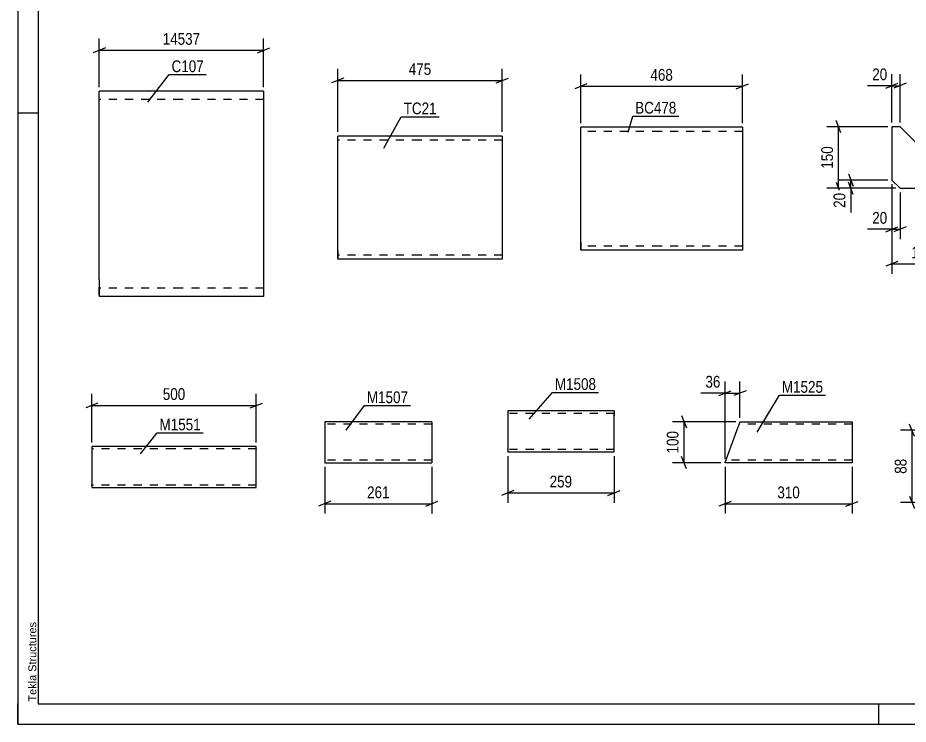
# Model space of a CAD drawing. Header units: millimetres. Extents: x 0 to 420, y 0 to 297.
# Drawn here: x 0 to 217.1, y 0 to 172.2 of the extents above; entities that cross this region are included whole.
import ezdxf

# ---------------------------------------------------------------- set-up
doc = ezdxf.new("R2010")
doc.units = ezdxf.units.MM
doc.linetypes.add('DXK_LINE_DOT2', pattern=[3.9198, 1.9599, -1.9599])
doc.styles.add('Arial', font='ARIAL.TTF', dxfattribs={"height": 0.2})
doc.styles.add('Arial Narrow', font='ARIALN.TTF', dxfattribs={"height": 0.2})

# ---------------------------------------------------------------- blocks, each defined once
blk = doc.blocks.new('Unknown-284858884-1134')
at = {"color": 5, "linetype": 'Continuous'}
for p, q in [((0, 297), (0, 0)), ((5, 292), (5, 5)), ((5, 149), (0, 149)), ((0, 0), (0, 5)), ((5, 5), (415, 5)), ((210, 0), (210, 5)), ((0, 0), (420, 0))]:
    blk.add_line(p, q, dxfattribs=at)
at = {"color": 174, "linetype": 'Continuous', "style": 'Arial'}
blk.add_text('Tekla Structures', height=1.9102, rotation=90, dxfattribs=at).set_placement((4.5, 5.5))
blk = doc.blocks.new('Part-284858884-6849 - 6848')
at = {"color": 2, "linetype": 'Continuous'}
for p, q in [((156.63, 145.55), (137.31, 145.55)), ((137.31, 117.55), (137.31, 145.55)), ((176.73, 145.55), (156.73, 145.55)), ((176.73, 145.55), (176.73, 115.55)), ((137.31, 117.55), (137.31, 115.55)), ((156.63, 115.55), (137.31, 115.55)), ((176.73, 115.55), (156.73, 115.55))]:
    blk.add_line(p, q, dxfattribs=at)
at = {"color": 7, "linetype": 'DXK_LINE_DOT2'}
for p, q in [((156.63, 144.55), (137.31, 144.55)), ((176.73, 144.55), (156.73, 144.55)), ((137.31, 115.7), (137.31, 117.55)), ((137.31, 116.55), (137.31, 116.62)), ((156.63, 116.55), (137.31, 116.55)), ((176.73, 116.55), (156.73, 116.55)), ((176.73, 116.55), (176.73, 116.62))]:
    blk.add_line(p, q, dxfattribs=at)
blk = doc.blocks.new('Part-284858884-6890 - 6889')
at = {"color": 2, "linetype": 'Continuous'}
for p, q in [((215.16, 145.68), (213.16, 145.68)), ((213.16, 145.68), (213.16, 132.68)), ((228.16, 132.68), (215.16, 145.68)), ((213.16, 132.68), (215.16, 130.68)), ((228.16, 130.68), (228.16, 132.68)), ((215.16, 130.68), (228.16, 130.68))]:
    blk.add_line(p, q, dxfattribs=at)
blk = doc.blocks.new('Part-284858884-6857 - 6856')
at = {"color": 2, "linetype": 'Continuous'}
for p, q in [((39.86, 154.32), (19.86, 154.32)), ((19.86, 108.32), (19.86, 154.32)), ((59.96, 154.32), (39.96, 154.32)), ((59.96, 154.32), (59.96, 104.32)), ((19.86, 108.32), (19.86, 104.32)), ((39.86, 104.32), (19.86, 104.32)), ((59.96, 104.32), (39.96, 104.32))]:
    blk.add_line(p, q, dxfattribs=at)
at = {"color": 7, "linetype": 'DXK_LINE_DOT2'}
for p, q in [((39.86, 152.32), (19.86, 152.32)), ((59.96, 152.32), (39.96, 152.32)), ((19.86, 104.62), (19.86, 108.32)), ((39.86, 106.32), (19.86, 106.32)), ((59.96, 106.32), (39.96, 106.32))]:
    blk.add_line(p, q, dxfattribs=at)
blk = doc.blocks.new('Part-284858884-6917 - 6916')
at = {"color": 2, "linetype": 'Continuous'}
for p, q in [((98.04, 143.4), (78.04, 143.4)), ((78.04, 115.4), (78.04, 143.4)), ((118.14, 143.4), (98.14, 143.4)), ((118.14, 143.4), (118.14, 113.4)), ((78.04, 115.4), (78.04, 113.4)), ((98.04, 113.4), (78.04, 113.4)), ((118.14, 113.4), (98.14, 113.4))]:
    blk.add_line(p, q, dxfattribs=at)
at = {"color": 7, "linetype": 'DXK_LINE_DOT2'}
for p, q in [((98.04, 142.4), (78.04, 142.4)), ((118.14, 142.4), (98.14, 142.4)), ((78.04, 113.55), (78.04, 115.4)), ((78.04, 114.4), (78.04, 114.48)), ((98.04, 114.4), (78.04, 114.4)), ((118.14, 114.4), (98.14, 114.4)), ((118.14, 114.4), (118.14, 114.48))]:
    blk.add_line(p, q, dxfattribs=at)
blk = doc.blocks.new('Part-284858884-6989 - 6988')
at = {"color": 2, "linetype": 'Continuous'}
for p, q in [((172.51, 63.83), (175.68, 72.54)), ((176.12, 73.74), (175.68, 72.54)), ((176.12, 73.74), (203.48, 73.74)), ((203.48, 73.74), (203.48, 63.74)), ((172.48, 63.74), (172.51, 63.83)), ((203.48, 63.74), (172.48, 63.74))]:
    blk.add_line(p, q, dxfattribs=at)
at = {"color": 7, "linetype": 'DXK_LINE_DOT2'}
for p, q in [((203.48, 73.14), (175.9, 73.14)), ((203.48, 73.65), (203.48, 73.74)), ((172.7, 64.34), (172.71, 64.39)), ((203.48, 64.34), (172.7, 64.34)), ((203.48, 64.34), (203.48, 64.39))]:
    blk.add_line(p, q, dxfattribs=at)
blk = doc.blocks.new('Part-284858884-7003 - 7002')
at = {"color": 2, "linetype": 'Continuous'}
for p, q in [((145.41, 76.38), (119.47, 76.38)), ((119.47, 76.38), (119.47, 66.47)), ((145.41, 76.38), (145.41, 76.29)), ((145.41, 76.29), (145.41, 75.18)), ((145.41, 67.58), (145.41, 75.18)), ((145.41, 66.38), (145.41, 67.58)), ((119.47, 66.47), (119.47, 66.38)), ((119.47, 66.38), (145.41, 66.38))]:
    blk.add_line(p, q, dxfattribs=at)
at = {"color": 7, "linetype": 'DXK_LINE_DOT2'}
for p, q in [((145.41, 75.18), (145.41, 76.03)), ((145.41, 75.78), (119.47, 75.78)), ((145.41, 67.02), (145.41, 67.35)), ((119.47, 66.98), (119.47, 67.02)), ((145.41, 66.98), (119.47, 66.98)), ((145.41, 66.98), (145.41, 67.02))]:
    blk.add_line(p, q, dxfattribs=at)
blk = doc.blocks.new('Part-284858884-7029 - 7028')
at = {"color": 2, "linetype": 'Continuous'}
for p, q in [((38.05, 67.71), (18.05, 67.71)), ((18.05, 67.71), (18.05, 57.8)), ((58.15, 67.71), (38.15, 67.71)), ((58.15, 58.91), (58.15, 67.71)), ((58.15, 57.71), (58.15, 58.91)), ((18.05, 57.8), (18.05, 57.71)), ((18.05, 57.71), (38.05, 57.71)), ((38.15, 57.71), (58.15, 57.71))]:
    blk.add_line(p, q, dxfattribs=at)
at = {"color": 7, "linetype": 'DXK_LINE_DOT2'}
for p, q in [((38.05, 67.11), (18.05, 67.11)), ((58.15, 67.11), (38.15, 67.11)), ((58.15, 67.07), (58.15, 67.11)), ((58.15, 67.11), (58.15, 67.07)), ((58.15, 66.97), (58.15, 67.07)), ((58.15, 67.07), (58.15, 66.97)), ((58.15, 58.36), (58.15, 58.68)), ((18.05, 58.31), (18.05, 58.36)), ((38.05, 58.31), (18.05, 58.31)), ((58.15, 58.31), (38.15, 58.31)), ((58.15, 58.31), (58.15, 58.36))]:
    blk.add_line(p, q, dxfattribs=at)
blk = doc.blocks.new('Part-284858884-7039 - 7038')
at = {"color": 2, "linetype": 'Continuous'}
for p, q in [((100.97, 73.76), (74.86, 73.76)), ((74.86, 73.76), (74.86, 63.85)), ((100.97, 73.76), (100.97, 63.76)), ((74.86, 63.85), (74.86, 63.76)), ((74.86, 63.76), (100.97, 63.76))]:
    blk.add_line(p, q, dxfattribs=at)
at = {"color": 7, "linetype": 'DXK_LINE_DOT2'}
for p, q in [((100.97, 73.16), (74.86, 73.16)), ((100.97, 73.67), (100.97, 73.76)), ((74.86, 64.36), (74.86, 64.41)), ((100.97, 64.36), (74.86, 64.36)), ((100.97, 64.36), (100.97, 64.41))]:
    blk.add_line(p, q, dxfattribs=at)
blk = doc.blocks.new('StraightDimension-284858884-10708 - 6848')
at = {"color": 7, "linetype": 'Continuous'}
for p, q in [((137.31, 146.55), (137.31, 158.4)), ((176.73, 146.55), (176.73, 158.4)), ((138.81, 156.15), (135.81, 154.95)), ((137.31, 155.55), (176.73, 155.55)), ((175.23, 154.95), (178.23, 156.15))]:
    blk.add_line(p, q, dxfattribs=at)
at = {"color": 0}
blk.add_wipeout([(160.36, 156.3), (160.36, 160.5), (153.68, 160.5), (153.68, 156.3)], dxfattribs=at)
at = {"color": 3, "style": 'Arial Narrow'}
blk.add_text('468', height=2.863, dxfattribs=at).set_placement((154.28, 156.9))
blk = doc.blocks.new('StraightDimension-284858884-7135 - 6889')
at = {"color": 7, "linetype": 'Continuous'}
for p, q in [((213.16, 131.68), (213.16, 109.85)), ((228.16, 129.68), (228.16, 109.85)), ((214.66, 112.85), (211.66, 111.65)), ((213.16, 112.25), (228.16, 112.25)), ((226.66, 111.65), (229.66, 112.85))]:
    blk.add_line(p, q, dxfattribs=at)
at = {"color": 0}
blk.add_wipeout([(224.01, 113), (224.01, 117.2), (217.32, 117.2), (217.32, 113)], dxfattribs=at)
at = {"color": 3, "style": 'Arial Narrow'}
blk.add_text('150', height=2.863, dxfattribs=at).set_placement((217.92, 113.6))
blk = doc.blocks.new('StraightDimension-284858884-7119 - 6889')
at = {"color": 7, "linetype": 'Continuous'}
for p, q in [((213.16, 146.68), (213.16, 158.53)), ((215.16, 146.68), (215.16, 158.53)), ((211.66, 155.08), (214.66, 156.28)), ((213.16, 155.68), (215.16, 155.68)), ((216.66, 156.28), (213.66, 155.08))]:
    blk.add_line(p, q, dxfattribs=at)
at = {"color": 0}
blk.add_wipeout([(212.64, 156.43), (212.64, 160.63), (207.78, 160.63), (207.78, 156.43)], dxfattribs=at)
at = {"color": 7, "linetype": 'Continuous'}
blk.add_line((213.16, 155.68), (207.26, 155.68), dxfattribs=at)
blk.add_line((213.16, 155.68), (207.26, 155.68), dxfattribs=at)
at = {"color": 3, "style": 'Arial Narrow'}
blk.add_text('20', height=2.863, dxfattribs=at).set_placement((208.38, 157.03))
blk = doc.blocks.new('StraightDimension-284858884-7139 - 6889')
at = {"color": 7, "linetype": 'Continuous'}
for p, q in [((212.16, 145.68), (197.31, 145.68)), ((200.76, 144.18), (199.56, 147.18)), ((200.16, 130.68), (200.16, 145.68)), ((214.16, 130.68), (197.31, 130.68)), ((199.56, 132.18), (200.76, 129.18))]:
    blk.add_line(p, q, dxfattribs=at)
at = {"color": 0}
blk.add_wipeout([(199.41, 141.52), (195.21, 141.52), (195.21, 134.84), (199.41, 134.84)], dxfattribs=at)
at = {"color": 3, "style": 'Arial Narrow'}
blk.add_text('150', height=2.863, rotation=90.0002, dxfattribs=at).set_placement((198.81, 135.44))
blk = doc.blocks.new('StraightDimension-284858884-7131 - 6889')
at = {"color": 7, "linetype": 'Continuous'}
for p, q in [((212.16, 132.68), (200.31, 132.68)), ((202.56, 134.18), (203.76, 131.18)), ((203.16, 130.68), (203.16, 132.68)), ((214.16, 130.68), (200.31, 130.68)), ((203.76, 129.18), (202.56, 132.18))]:
    blk.add_line(p, q, dxfattribs=at)
at = {"color": 0}
blk.add_wipeout([(202.41, 130.15), (198.21, 130.15), (198.21, 125.3), (202.41, 125.3)], dxfattribs=at)
at = {"color": 7, "linetype": 'Continuous'}
blk.add_line((203.16, 130.68), (203.16, 124.77), dxfattribs=at)
blk.add_line((203.16, 130.68), (203.16, 124.77), dxfattribs=at)
at = {"color": 3, "style": 'Arial Narrow'}
blk.add_text('20', height=2.863, rotation=90.0002, dxfattribs=at).set_placement((201.81, 125.9))
blk = doc.blocks.new('StraightDimension-284858884-7123 - 6889')
at = {"color": 7, "linetype": 'Continuous'}
for p, q in [((213.16, 131.68), (213.16, 118.28)), ((215.16, 129.68), (215.16, 118.28)), ((211.66, 120.08), (214.66, 121.28)), ((213.16, 120.68), (215.16, 120.68)), ((216.66, 121.28), (213.66, 120.08))]:
    blk.add_line(p, q, dxfattribs=at)
at = {"color": 0}
blk.add_wipeout([(212.64, 121.43), (212.64, 125.63), (207.78, 125.63), (207.78, 121.43)], dxfattribs=at)
at = {"color": 7, "linetype": 'Continuous'}
blk.add_line((213.16, 120.68), (207.26, 120.68), dxfattribs=at)
blk.add_line((213.16, 120.68), (207.26, 120.68), dxfattribs=at)
at = {"color": 3, "style": 'Arial Narrow'}
blk.add_text('20', height=2.863, dxfattribs=at).set_placement((208.38, 122.03))
blk = doc.blocks.new('StraightDimension-284858884-7051 - 6856')
at = {"color": 7, "linetype": 'Continuous'}
for p, q in [((19.86, 155.32), (19.86, 167.17)), ((59.96, 155.32), (59.96, 167.17)), ((21.36, 164.92), (18.36, 163.72)), ((19.86, 164.32), (59.96, 164.32)), ((58.46, 163.72), (61.46, 164.92))]:
    blk.add_line(p, q, dxfattribs=at)
at = {"color": 0}
blk.add_wipeout([(45.08, 165.07), (45.08, 169.27), (34.74, 169.27), (34.74, 165.07)], dxfattribs=at)
at = {"color": 3, "style": 'Arial Narrow'}
blk.add_text('14537', height=2.863, dxfattribs=at).set_placement((35.34, 165.67))
blk = doc.blocks.new('StraightDimension-284858884-7183 - 6916')
at = {"color": 7, "linetype": 'Continuous'}
for p, q in [((78.04, 144.4), (78.04, 159.8)), ((118.14, 144.4), (118.14, 159.8)), ((79.54, 157.55), (76.54, 156.35)), ((78.04, 156.95), (118.14, 156.95)), ((116.64, 156.35), (119.64, 157.55))]:
    blk.add_line(p, q, dxfattribs=at)
at = {"color": 0}
blk.add_wipeout([(101.43, 157.7), (101.43, 161.9), (94.74, 161.9), (94.74, 157.7)], dxfattribs=at)
at = {"color": 3, "style": 'Arial Narrow'}
blk.add_text('475', height=2.863, dxfattribs=at).set_placement((95.34, 158.3))
blk = doc.blocks.new('StraightDimension-284858884-7291 - 6988')
at = {"color": 7, "linetype": 'Continuous'}
for p, q in [((161.88, 75.24), (163.08, 72.24)), ((175.12, 73.74), (159.63, 73.74)), ((162.48, 63.74), (162.48, 73.74)), ((163.08, 62.24), (161.88, 65.24)), ((171.48, 63.74), (159.63, 63.74))]:
    blk.add_line(p, q, dxfattribs=at)
at = {"color": 0}
blk.add_wipeout([(161.73, 72.09), (157.53, 72.09), (157.53, 65.4), (161.73, 65.4)], dxfattribs=at)
at = {"color": 3, "style": 'Arial Narrow'}
blk.add_text('100', height=2.863, rotation=90.0002, dxfattribs=at).set_placement((161.13, 66))
blk = doc.blocks.new('StraightDimension-284858884-7287 - 6988')
at = {"color": 7, "linetype": 'Continuous'}
for p, q in [((172.48, 64.74), (172.48, 83.57)), ((176.12, 74.74), (176.12, 83.57)), ((170.98, 80.12), (173.98, 81.32)), ((172.48, 80.72), (176.12, 80.72)), ((177.62, 81.32), (174.62, 80.12))]:
    blk.add_line(p, q, dxfattribs=at)
at = {"color": 0}
blk.add_wipeout([(171.95, 81.47), (171.95, 85.67), (167.1, 85.67), (167.1, 81.47)], dxfattribs=at)
at = {"color": 7, "linetype": 'Continuous'}
blk.add_line((172.48, 80.72), (166.57, 80.72), dxfattribs=at)
blk.add_line((172.48, 80.72), (166.57, 80.72), dxfattribs=at)
at = {"color": 3, "style": 'Arial Narrow'}
blk.add_text('36', height=2.863, dxfattribs=at).set_placement((167.7, 82.07))
blk = doc.blocks.new('StraightDimension-284858884-7297 - 6988')
at = {"color": 7, "linetype": 'Continuous'}
for p, q in [((172.48, 62.74), (172.48, 51.34)), ((203.48, 62.74), (203.48, 51.34)), ((173.98, 54.34), (170.98, 53.14)), ((201.98, 53.14), (204.98, 54.34)), ((172.48, 53.74), (203.48, 53.74))]:
    blk.add_line(p, q, dxfattribs=at)
at = {"color": 0}
blk.add_wipeout([(191.32, 54.49), (191.32, 58.69), (184.64, 58.69), (184.64, 54.49)], dxfattribs=at)
at = {"color": 3, "style": 'Arial Narrow'}
blk.add_text('310', height=2.863, dxfattribs=at).set_placement((185.24, 55.09))
blk = doc.blocks.new('StraightDimension-284858884-7315 - 7002')
at = {"color": 7, "linetype": 'Continuous'}
for p, q in [((119.47, 65.38), (119.47, 53.98)), ((145.41, 65.38), (145.41, 53.98)), ((120.97, 56.98), (117.97, 55.78)), ((143.91, 55.78), (146.91, 56.98)), ((119.47, 56.38), (145.41, 56.38))]:
    blk.add_line(p, q, dxfattribs=at)
at = {"color": 0}
blk.add_wipeout([(135.78, 57.13), (135.78, 61.33), (129.1, 61.33), (129.1, 57.13)], dxfattribs=at)
at = {"color": 3, "style": 'Arial Narrow'}
blk.add_text('259', height=2.863, dxfattribs=at).set_placement((129.7, 57.73))
blk = doc.blocks.new('StraightDimension-284858884-7319 - 7010')
at = {"color": 7, "linetype": 'Continuous'}
for p, q in [((227.09, 71.68), (215.24, 71.68)), ((218.69, 70.18), (217.49, 73.18)), ((218.09, 54.08), (218.09, 71.68)), ((217.49, 55.58), (218.69, 52.58)), ((227.09, 54.08), (215.24, 54.08))]:
    blk.add_line(p, q, dxfattribs=at)
at = {"color": 0}
blk.add_wipeout([(217.34, 65.31), (213.14, 65.31), (213.14, 60.45), (217.34, 60.45)], dxfattribs=at)
at = {"color": 3, "style": 'Arial Narrow'}
blk.add_text('88', height=2.863, rotation=90.0002, dxfattribs=at).set_placement((216.74, 61.05))
blk = doc.blocks.new('StraightDimension-284858884-7343 - 7028')
at = {"color": 7, "linetype": 'Continuous'}
for p, q in [((18.05, 68.71), (18.05, 80.56)), ((58.15, 68.71), (58.15, 80.56)), ((19.55, 78.31), (16.55, 77.11)), ((56.65, 77.11), (59.65, 78.31)), ((18.05, 77.71), (58.15, 77.71))]:
    blk.add_line(p, q, dxfattribs=at)
at = {"color": 0}
blk.add_wipeout([(41.45, 78.46), (41.45, 82.66), (34.76, 82.66), (34.76, 78.46)], dxfattribs=at)
at = {"color": 3, "style": 'Arial Narrow'}
blk.add_text('500', height=2.863, dxfattribs=at).set_placement((35.36, 79.06))
blk = doc.blocks.new('StraightDimension-284858884-7347 - 7038')
at = {"color": 7, "linetype": 'Continuous'}
for p, q in [((74.86, 62.76), (74.86, 51.36)), ((100.97, 62.76), (100.97, 51.36)), ((76.36, 54.36), (73.36, 53.16)), ((99.47, 53.16), (102.47, 54.36)), ((74.86, 53.76), (100.97, 53.76))]:
    blk.add_line(p, q, dxfattribs=at)
at = {"color": 0}
blk.add_wipeout([(91.26, 54.51), (91.26, 58.71), (84.58, 58.71), (84.58, 54.51)], dxfattribs=at)
at = {"color": 3, "style": 'Arial Narrow'}
blk.add_text('261', height=2.863, dxfattribs=at).set_placement((85.18, 55.11))
blk = doc.blocks.new('Mark-284858884-7350 - 6848')
at = {"color": 0}
blk.add_wipeout([(160.62, 148.88), (160.62, 151.88), (150.57, 151.88), (150.57, 148.88)], dxfattribs=at)
blk.add_wipeout([(160.62, 148.88), (160.62, 151.88), (150.57, 151.88), (150.57, 148.88)], dxfattribs=at)
at = {"color": 30, "linetype": 'Continuous'}
for p, q in [((148.86, 144.35), (149.97, 148.28)), ((149.97, 148.28), (161.22, 148.28))]:
    blk.add_line(p, q, dxfattribs=at)
at = {"color": 3, "style": 'Arial Narrow'}
blk.add_text('BC478', height=2.863, dxfattribs=at).set_placement((150.57, 148.88))
blk = doc.blocks.new('Mark-284858884-7353 - 6856')
at = {"color": 0}
blk.add_wipeout([(45.36, 158.99), (45.36, 161.99), (37.5, 161.99), (37.5, 158.99)], dxfattribs=at)
blk.add_wipeout([(45.36, 158.99), (45.36, 161.99), (37.5, 161.99), (37.5, 158.99)], dxfattribs=at)
at = {"color": 30, "linetype": 'Continuous'}
for p, q in [((31.71, 151.65), (36.9, 158.39)), ((36.9, 158.39), (45.96, 158.39))]:
    blk.add_line(p, q, dxfattribs=at)
at = {"color": 3, "style": 'Arial Narrow'}
blk.add_text('C107', height=2.863, dxfattribs=at).set_placement((37.5, 158.99))
blk = doc.blocks.new('Mark-284858884-7370 - 6916')
at = {"color": 0}
blk.add_wipeout([(102.15, 148.71), (102.15, 151.71), (94.11, 151.71), (94.11, 148.71)], dxfattribs=at)
blk.add_wipeout([(102.15, 148.71), (102.15, 151.71), (94.11, 151.71), (94.11, 148.71)], dxfattribs=at)
at = {"color": 30, "linetype": 'Continuous'}
for p, q in [((89.27, 140.44), (93.51, 148.11)), ((93.51, 148.11), (102.75, 148.11))]:
    blk.add_line(p, q, dxfattribs=at)
at = {"color": 3, "style": 'Arial Narrow'}
blk.add_text('TC21', height=2.863, dxfattribs=at).set_placement((94.11, 148.71))
blk = doc.blocks.new('Mark-284858884-7387 - 6988')
at = {"color": 0}
blk.add_wipeout([(196.39, 80.82), (196.39, 83.82), (186.34, 83.82), (186.34, 80.82)], dxfattribs=at)
blk.add_wipeout([(196.39, 80.82), (196.39, 83.82), (186.34, 83.82), (186.34, 80.82)], dxfattribs=at)
at = {"color": 30, "linetype": 'Continuous'}
for p, q in [((180.31, 71.2), (185.74, 80.22)), ((185.74, 80.22), (196.99, 80.22))]:
    blk.add_line(p, q, dxfattribs=at)
at = {"color": 3, "style": 'Arial Narrow'}
blk.add_text('M1525', height=2.863, dxfattribs=at).set_placement((186.34, 80.82))
blk = doc.blocks.new('Mark-284858884-7393 - 7002')
at = {"color": 0}
blk.add_wipeout([(141.03, 81.5), (141.03, 84.5), (130.98, 84.5), (130.98, 81.5)], dxfattribs=at)
blk.add_wipeout([(141.03, 81.5), (141.03, 84.5), (130.98, 84.5), (130.98, 81.5)], dxfattribs=at)
at = {"color": 30, "linetype": 'Continuous'}
for p, q in [((124.69, 74.35), (130.38, 80.9)), ((130.38, 80.9), (141.63, 80.9))]:
    blk.add_line(p, q, dxfattribs=at)
at = {"color": 3, "style": 'Arial Narrow'}
blk.add_text('M1508', height=2.863, dxfattribs=at).set_placement((130.98, 81.5))
blk = doc.blocks.new('Mark-284858884-7402 - 7028')
at = {"color": 0}
blk.add_wipeout([(44.61, 71.66), (44.61, 74.66), (34.56, 74.66), (34.56, 71.66)], dxfattribs=at)
blk.add_wipeout([(44.61, 71.66), (44.61, 74.66), (34.56, 74.66), (34.56, 71.66)], dxfattribs=at)
at = {"color": 30, "linetype": 'Continuous'}
for p, q in [((29.94, 65.94), (33.96, 71.06)), ((33.96, 71.06), (45.21, 71.06))]:
    blk.add_line(p, q, dxfattribs=at)
at = {"color": 3, "style": 'Arial Narrow'}
blk.add_text('M1551', height=2.863, dxfattribs=at).set_placement((34.56, 71.66))
blk = doc.blocks.new('Mark-284858884-8477 - 7038')
at = {"color": 0}
blk.add_wipeout([(95.18, 78.28), (95.18, 81.28), (85.13, 81.28), (85.13, 78.28)], dxfattribs=at)
blk.add_wipeout([(95.18, 78.28), (95.18, 81.28), (85.13, 81.28), (85.13, 78.28)], dxfattribs=at)
at = {"color": 30, "linetype": 'Continuous'}
for p, q in [((80.11, 71.73), (84.53, 77.68)), ((84.53, 77.68), (95.78, 77.68))]:
    blk.add_line(p, q, dxfattribs=at)
at = {"color": 3, "style": 'Arial Narrow'}
blk.add_text('M1507', height=2.863, dxfattribs=at).set_placement((85.13, 78.28))

msp = doc.modelspace()

# ---------------------------------------------------------------- block references
for name in ['Unknown-284858884-1134', 'Part-284858884-6857 - 6856', 'Part-284858884-6849 - 6848', 'Part-284858884-6890 - 6889', 'Part-284858884-6917 - 6916', 'Part-284858884-7003 - 7002', 'Part-284858884-7039 - 7038', 'Part-284858884-6989 - 6988', 'Part-284858884-7029 - 7028']:
    msp.add_blockref(name, (0, 0))

# ---------------------------------------------------------------- next in the draw order: block references
for name in ['StraightDimension-284858884-7051 - 6856', 'StraightDimension-284858884-7183 - 6916', 'StraightDimension-284858884-10708 - 6848', 'StraightDimension-284858884-7119 - 6889', 'StraightDimension-284858884-7135 - 6889', 'StraightDimension-284858884-7343 - 7028', 'Mark-284858884-7393 - 7002', 'Mark-284858884-7387 - 6988', 'Mark-284858884-8477 - 7038', 'StraightDimension-284858884-7291 - 6988', 'StraightDimension-284858884-7319 - 7010', 'StraightDimension-284858884-7315 - 7002', 'StraightDimension-284858884-7347 - 7038']:
    msp.add_blockref(name, (0, 0))

# ---------------------------------------------------------------- next in the draw order: block references
for name in ['Mark-284858884-7353 - 6856', 'Mark-284858884-7370 - 6916', 'Mark-284858884-7350 - 6848', 'StraightDimension-284858884-7139 - 6889', 'StraightDimension-284858884-7287 - 6988', 'Mark-284858884-7402 - 7028', 'StraightDimension-284858884-7297 - 6988']:
    msp.add_blockref(name, (0, 0))

# ---------------------------------------------------------------- next in the draw order: block references
msp.add_blockref('StraightDimension-284858884-7131 - 6889', (0, 0))

# ---------------------------------------------------------------- next in the draw order: block references
msp.add_blockref('StraightDimension-284858884-7123 - 6889', (0, 0))

doc.saveas('drawing.dxf')
